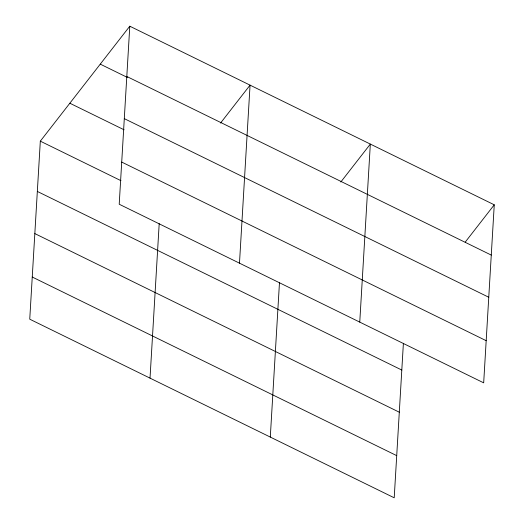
<?xml version="1.0" encoding="UTF-8"?>
<svg xmlns="http://www.w3.org/2000/svg" width="524" height="524" viewBox="0 0 524 524"><rect width="100%" height="100%" fill="white"/><g stroke="black" fill="none" stroke-linecap="round" stroke-linejoin="round"><path stroke-width="0.79" d="M129.788 26.2L119.21 204.229L483.678 382.841L494.256 204.812L129.788 26.2L40.322 141.159L29.744 319.188L394.212 497.8L403.395 343.286M150.021 378.131L159.198 223.617M239.481 263.172L250.059 85.143L220.538 123.075M270.292 437.075L279.475 282.56M359.759 322.116L370.337 144.08L340.81 182.018M465.233 242.101L494.256 204.812M126.801 76.478L491.27 255.09M100.261 64.138L127.398 77.434M124.293 118.64L488.761 297.246M69.843 103.221L124.116 129.814M121.712 162.073L486.18 340.685M40.322 141.159L120.992 180.695M37.335 191.437L401.803 370.049M34.833 233.593L399.301 412.205M32.252 277.032L396.72 455.644"/></g></svg>
